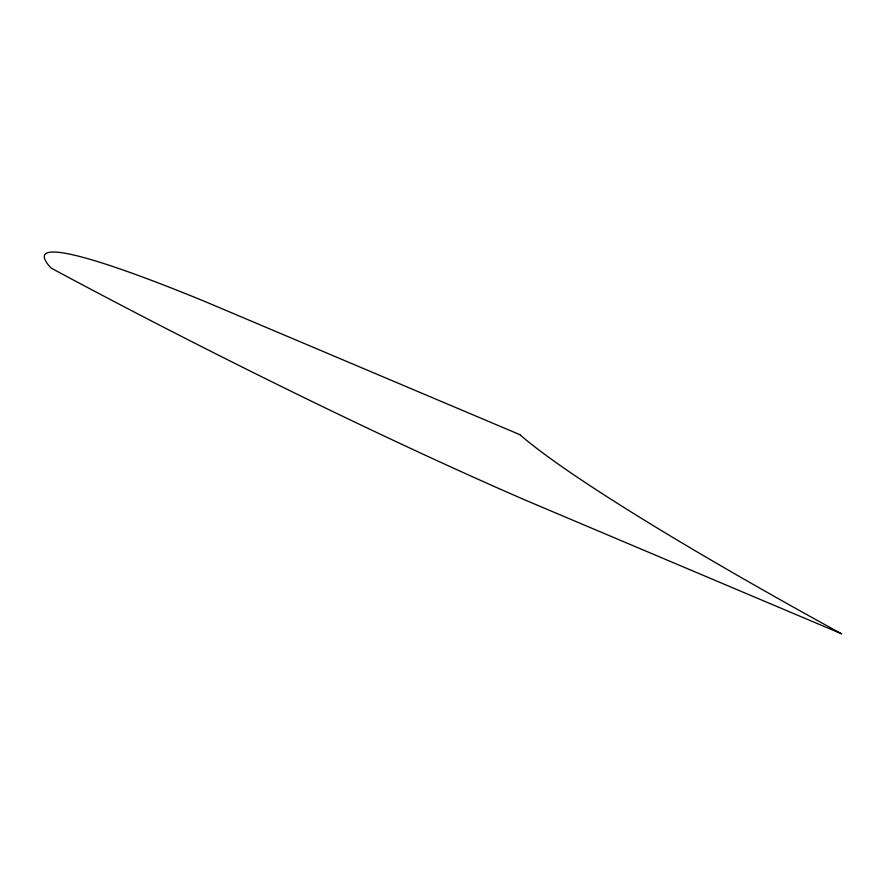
<?xml version="1.0" encoding="UTF-8"?>
<svg xmlns="http://www.w3.org/2000/svg" width="886" height="886" viewBox="0 0 886 886"><rect width="100%" height="100%" fill="white"/><g stroke="black" fill="none" stroke-linecap="round" stroke-linejoin="round"><path stroke-width="1.33" d="M519.772 434.616L204.965 301.528A570.706 43.779 26.8 0 0 51.067 268.048A570.706 43.779 26.8 0 0 526.86 500.778L841.7 633.878A683.028 52.396 26.8 0 1 519.772 434.616"/></g></svg>
